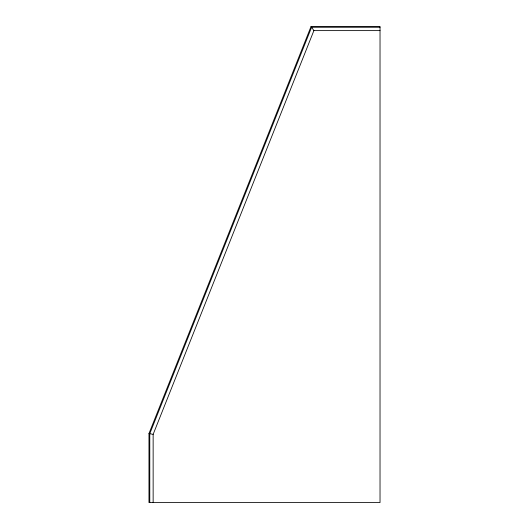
<?xml version="1.0" encoding="UTF-8"?>
<svg xmlns="http://www.w3.org/2000/svg" width="529" height="529" viewBox="0 0 529 529"><rect width="100%" height="100%" fill="white"/><g stroke="black" fill="none" stroke-linecap="round" stroke-linejoin="round"><path stroke-width="0.79" d="M148.973 433.549L311.065 26.45L380.027 26.45L380.027 502.55L148.973 502.55L148.973 433.549L153.145 434.349L313.889 30.616L311.065 26.45M380.027 27.25L311.607 27.25L149.773 433.701L149.773 502.55M313.889 30.616L380.027 30.616M153.145 434.349L153.145 502.55"/></g></svg>
